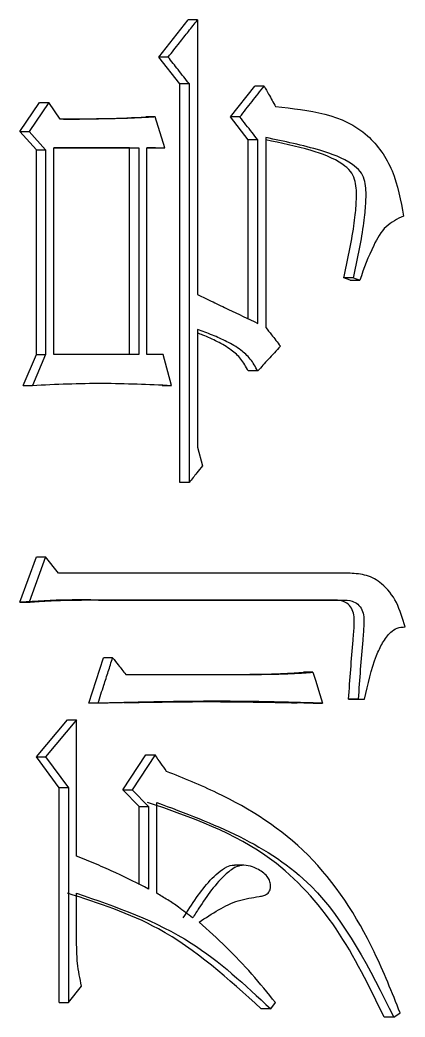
# Model space of a CAD drawing. Header units: millimetres. Extents: x 2028 to 4172, y 863 to 2379.
# Drawn here: x 2924.06 to 2926.07, y 1083.99 to 1089.22 of the extents above; entities that cross this region are included whole.
import ezdxf

# ---------------------------------------------------------------- set-up
doc = ezdxf.new("R2010")
doc.units = ezdxf.units.MM

msp = doc.modelspace()

# ---------------------------------------------------------------- linework, layer by layer
at = {"color": 7, "linetype": 'Continuous', "lineweight": 25}
for p, q in [((2924.7827, 1089.0239), (2924.9361, 1089.2186)), ((2924.9852, 1089.2186), (2924.9361, 1089.2186)), ((2924.9852, 1089.2186), (2924.9853, 1087.7799)), ((2924.8317, 1089.0239), (2924.7827, 1089.0239)), ((2924.8935, 1088.8832), (2924.7827, 1089.0239)), ((2924.9426, 1088.8832), (2924.8935, 1088.8832)), ((2924.8935, 1086.7955), (2924.8935, 1088.8832)), ((2924.9426, 1086.7955), (2924.9426, 1088.8832)), ((2925.1573, 1088.7102), (2925.2847, 1088.8724)), ((2925.3343, 1088.8724), (2925.2847, 1088.8724)), ((2924.0558, 1088.6344), (2924.1587, 1088.7859)), ((2924.2068, 1088.7859), (2924.1038, 1088.6344)), ((2924.1587, 1088.7859), (2924.2068, 1088.7859)), ((2924.2669, 1088.6993), (2924.2068, 1088.7859)), ((2924.7633, 1088.7102), (2924.7145, 1088.7102)), ((2924.8146, 1088.5479), (2924.7633, 1088.7102)), ((2925.2067, 1088.7102), (2925.1573, 1088.7102)), ((2925.2508, 1088.5912), (2925.1573, 1088.7102)), ((2924.0558, 1088.6344), (2924.1038, 1088.6344)), ((2924.1415, 1088.5371), (2924.0558, 1088.6344)), ((2924.1038, 1088.6344), (2924.1896, 1088.5371)), ((2925.3003, 1088.5912), (2925.2508, 1088.5912)), ((2925.2508, 1087.6523), (2925.2508, 1088.5912)), ((2925.3003, 1087.6284), (2925.3003, 1088.5912)), ((2925.3428, 1088.602), (2925.3428, 1087.6068)), ((2924.1415, 1088.5371), (2924.1896, 1088.5371)), ((2924.1415, 1087.4662), (2924.1415, 1088.5371)), ((2924.1896, 1088.5371), (2924.1896, 1087.4662)), ((2924.2325, 1087.4662), (2924.2325, 1088.5479)), ((2924.2325, 1088.5479), (2924.6779, 1088.5479)), ((2924.6291, 1088.5479), (2924.2325, 1088.5479)), ((2924.6291, 1088.5479), (2924.6779, 1088.5479)), ((2924.6291, 1087.4662), (2924.6291, 1088.5479)), ((2924.6779, 1088.5479), (2924.6779, 1087.4662)), ((2924.7206, 1087.4662), (2924.7206, 1088.5479)), ((2924.7206, 1088.5479), (2924.8146, 1088.5479)), ((2924.7657, 1088.5479), (2924.7206, 1088.5479)), ((2924.7657, 1088.5479), (2924.8146, 1088.5479)), ((2925.801, 1087.8664), (2925.7508, 1087.8664)), ((2925.7846, 1087.8556), (2925.7508, 1087.8664)), ((2925.7846, 1087.8556), (2925.8348, 1087.8556)), ((2925.801, 1087.8664), (2925.8348, 1087.8556)), ((2924.9853, 1087.596), (2924.9853, 1086.9794)), ((2924.0729, 1087.3039), (2924.1415, 1087.4662)), ((2924.1896, 1087.4662), (2924.121, 1087.3039)), ((2924.1415, 1087.4662), (2924.1896, 1087.4662)), ((2924.6779, 1087.4662), (2924.2325, 1087.4662)), ((2924.8061, 1087.4662), (2924.7206, 1087.4662)), ((2924.8487, 1087.3039), (2924.8061, 1087.4662)), ((2925.3003, 1087.3796), (2925.2507, 1087.3796)), ((2924.0729, 1087.3039), (2924.121, 1087.3039)), ((2924.7998, 1087.3039), (2924.8487, 1087.3039)), ((2924.9853, 1086.9794), (2925.0108, 1086.882)), ((2924.9426, 1086.7955), (2924.8935, 1086.7955)), ((2924.0558, 1086.1681), (2924.1415, 1086.4061)), ((2924.1896, 1086.4061), (2924.1038, 1086.1681)), ((2924.1415, 1086.4061), (2924.1896, 1086.4061)), ((2924.2583, 1086.3195), (2924.1896, 1086.4061)), ((2925.784, 1086.3195), (2924.2583, 1086.3195)), ((2924.4668, 1086.1789), (2924.5154, 1086.1789)), ((2925.6916, 1086.1789), (2924.4668, 1086.1789)), ((2924.5154, 1086.1789), (2925.7417, 1086.1789)), ((2925.6916, 1086.1789), (2925.7417, 1086.1789)), ((2924.0558, 1086.1681), (2924.1038, 1086.1681)), ((2924.4155, 1085.638), (2924.4925, 1085.876)), ((2924.541, 1085.876), (2924.4925, 1085.876)), ((2924.6095, 1085.7895), (2925.3088, 1085.7895)), ((2925.3088, 1085.7895), (2925.2593, 1085.7895)), ((2925.5891, 1085.8003), (2925.5392, 1085.8003)), ((2925.8264, 1085.6597), (2925.7762, 1085.6597)), ((2925.8099, 1085.6597), (2925.8602, 1085.6597)), ((2925.8264, 1085.6597), (2925.8602, 1085.6597)), ((2924.464, 1085.638), (2924.4155, 1085.638)), ((2925.59, 1085.6381), (2925.64, 1085.6381)), ((2924.1415, 1085.3568), (2924.3043, 1085.5515)), ((2924.3526, 1085.5515), (2924.1897, 1085.3568)), ((2924.3043, 1085.5515), (2924.3526, 1085.5515)), ((2924.3526, 1084.8376), (2924.3526, 1085.5515)), ((2924.1415, 1085.3568), (2924.1897, 1085.3568)), ((2924.2615, 1085.1945), (2924.1415, 1085.3568)), ((2924.1897, 1085.3568), (2924.3098, 1085.1945)), ((2924.595, 1085.1837), (2924.7145, 1085.3676)), ((2924.7634, 1085.3676), (2924.6437, 1085.1837)), ((2924.7145, 1085.3676), (2924.7634, 1085.3676)), ((2924.3098, 1085.1945), (2924.2615, 1085.1945)), ((2924.2615, 1084.0695), (2924.2615, 1085.1945)), ((2924.3098, 1085.1945), (2924.3098, 1084.0695)), ((2924.595, 1085.1837), (2924.6437, 1085.1837)), ((2924.6804, 1085.0972), (2924.595, 1085.1837)), ((2924.6437, 1085.1837), (2924.7292, 1085.0972)), ((2924.6804, 1084.6886), (2924.6804, 1085.0972)), ((2924.7292, 1085.0972), (2924.7292, 1084.6645)), ((2924.7719, 1084.6429), (2924.7719, 1085.1188)), ((2925.2275, 1084.7889), (2925.1785, 1084.7889)), ((2925.2283, 1084.7889), (2925.2276, 1084.7889)), ((2924.3526, 1084.3724), (2924.3526, 1084.6428)), ((2924.3098, 1084.0695), (2924.3783, 1084.1561)), ((2924.2615, 1084.0695), (2924.3098, 1084.0695)), ((2925.3683, 1084.0371), (2925.3187, 1084.0371)), ((2925.3683, 1084.0371), (2925.3938, 1084.0695)), ((2926.0125, 1083.9938), (2925.962, 1083.9938)), ((2926.0125, 1083.9938), (2926.0462, 1084.0154))]:
    msp.add_line(p, q, dxfattribs=at)
at = {"color": 7, "linetype": 'Continuous', "lineweight": 25, "flags": 128}
for points in [[(2925.5891, 1085.8003), (2925.6039, 1085.7533), (2925.6186, 1085.7063), (2925.64, 1085.6381)], [(2924.6804, 1085.0972), (2924.7048, 1085.0972), (2924.7292, 1085.0972)]]:
    msp.add_lwpolyline(points, dxfattribs=at)
at = {"color": 7, "linetype": 'Continuous', "lineweight": 25}
for points, knots in [([(2924.8317, 1089.0239), (2924.8514, 1089.0488), (2924.8868, 1089.0938), (2924.938, 1089.1587), (2924.9695, 1089.1986), (2924.9852, 1089.2186)], [0, 0, 0, 0, 0.384573, 0.692287, 1, 1, 1, 1]), ([(2924.9426, 1088.8832), (2924.9328, 1088.8957), (2924.9131, 1088.9207), (2924.8761, 1088.9676), (2924.849, 1089.002), (2924.8317, 1089.0239)], [0, 0, 0, 0, 0.2662451, 0.5324905, 1, 1, 1, 1]), ([(2925.2067, 1088.7102), (2925.228, 1088.7372), (2925.2706, 1088.7913), (2925.3131, 1088.8454), (2925.3343, 1088.8724)], [0, 0, 0, 0, 0.499999, 1, 1, 1, 1]), ([(2925.3343, 1088.8724), (2925.3421, 1088.8583), (2925.3559, 1088.8333), (2925.3757, 1088.7972), (2925.3878, 1088.7752), (2925.3938, 1088.7642)], [0, 0, 0, 0, 0.39043, 0.695215, 1, 1, 1, 1]), ([(2925.3938, 1088.7642), (2925.5697, 1088.7461), (2925.8175, 1088.7206), (2926.0215, 1088.4314), (2926.0491, 1088.2723), (2926.0632, 1088.1909)], [0, 0, 0, 0, 0.544628, 0.767125, 1, 1, 1, 1]), ([(2924.7633, 1088.7102), (2924.7593, 1088.7099), (2924.7511, 1088.7095), (2924.7388, 1088.7088), (2924.7266, 1088.7082), (2924.7143, 1088.7075), (2924.7021, 1088.7069), (2924.6898, 1088.7063), (2924.6796, 1088.7058), (2924.6694, 1088.7053), (2924.6592, 1088.7048), (2924.6469, 1088.7042), (2924.6305, 1088.7035), (2924.6142, 1088.7029), (2924.5978, 1088.7024), (2924.5855, 1088.702), (2924.5692, 1088.7015), (2924.5528, 1088.7011), (2924.5364, 1088.7007), (2924.5241, 1088.7005), (2924.5078, 1088.7002), (2924.4914, 1088.6999), (2924.475, 1088.6997), (2924.4586, 1088.6996), (2924.4422, 1088.6994), (2924.4258, 1088.6993), (2924.4135, 1088.6993), (2924.4012, 1088.6992), (2924.3889, 1088.6992), (2924.3787, 1088.6992), (2924.3705, 1088.6992), (2924.3623, 1088.6992), (2924.3541, 1088.6992), (2924.3458, 1088.6992), (2924.3397, 1088.6992), (2924.3335, 1088.6992), (2924.3253, 1088.6992), (2924.3171, 1088.6992), (2924.3089, 1088.6992), (2924.3007, 1088.6993), (2924.2925, 1088.6993), (2924.2843, 1088.6993), (2924.2764, 1088.6993), (2924.2706, 1088.6993), (2924.2669, 1088.6993)], [0, 0, 0, 0, 0.024742, 0.049483, 0.074225, 0.098967, 0.123709, 0.14845, 0.173192, 0.185563, 0.210305, 0.235047, 0.259788, 0.309272, 0.334014, 0.358756, 0.383497, 0.432981, 0.457723, 0.482464, 0.507206, 0.55669, 0.581431, 0.606173, 0.655657, 0.680399, 0.70514, 0.729882, 0.754624, 0.779366, 0.791736, 0.804107, 0.828849, 0.84122, 0.853591, 0.865962, 0.878333, 0.903074, 0.915445, 0.927816, 0.952558, 0.964929, 0.9773, 1, 1, 1, 1]), ([(2924.2832, 1088.6993), (2924.2945, 1088.6993), (2924.3722, 1088.6992), (2924.5161, 1088.7008), (2924.6483, 1088.707), (2924.7145, 1088.7102)], [0, 0, 0, 0, 0.078385, 0.539066, 1, 1, 1, 1]), ([(2925.3003, 1088.5912), (2925.2905, 1088.6037), (2925.27, 1088.6297), (2925.2388, 1088.6694), (2925.2174, 1088.6966), (2925.2067, 1088.7102)], [0, 0, 0, 0, 0.314653, 0.657326, 1, 1, 1, 1]), ([(2925.801, 1087.8664), (2925.8209, 1087.957), (2925.8451, 1088.0664), (2925.863, 1088.209), (2925.8693, 1088.29), (2925.8661, 1088.3703), (2925.8371, 1088.4302), (2925.7615, 1088.4903), (2925.594, 1088.5506), (2925.4392, 1088.5823), (2925.3428, 1088.602)], [0, 0, 0, 0, 0.23813, 0.287988, 0.366961, 0.446683, 0.487555, 0.537237, 0.712015, 1, 1, 1, 1]), ([(2925.7508, 1087.8664), (2925.7707, 1087.957), (2925.7948, 1088.0665), (2925.8127, 1088.209), (2925.819, 1088.29), (2925.8158, 1088.3703), (2925.7868, 1088.4303), (2925.7112, 1088.4903), (2925.5602, 1088.5452), (2925.4223, 1088.5738), (2925.3428, 1088.5903)], [0, 0, 0, 0, 0.250743, 0.303279, 0.38642, 0.470348, 0.513402, 0.565729, 0.749743, 1, 1, 1, 1]), ([(2926.0632, 1088.1909), (2926.0311, 1088.1753), (2925.9654, 1088.1433), (2925.8924, 1088.0158), (2925.8568, 1087.9167), (2925.8348, 1087.8556)], [0, 0, 0, 0, 0.267599, 0.548584, 1, 1, 1, 1]), ([(2924.9853, 1087.7799), (2925.0123, 1087.7669), (2925.0664, 1087.7409), (2925.1714, 1087.6904), (2925.2494, 1087.6529), (2925.3003, 1087.6284)], [0, 0, 0, 0, 0.257226, 0.514452, 1, 1, 1, 1]), ([(2925.3003, 1087.3796), (2925.2884, 1087.4013), (2925.265, 1087.4441), (2925.2077, 1087.4946), (2925.1395, 1087.5339), (2925.0633, 1087.5685), (2925.0112, 1087.5868), (2924.9853, 1087.596)], [0, 0, 0, 0, 0.176065, 0.348002, 0.566634, 0.783694, 1, 1, 1, 1]), ([(2925.3428, 1087.6068), (2925.3526, 1087.5943), (2925.3703, 1087.5719), (2925.3958, 1087.5394), (2925.4115, 1087.5194), (2925.4193, 1087.5094)], [0, 0, 0, 0, 0.384577, 0.692287, 1, 1, 1, 1]), ([(2925.2507, 1087.3796), (2925.2389, 1087.4013), (2925.2155, 1087.4441), (2925.1583, 1087.4946), (2925.0901, 1087.5337), (2925.0302, 1087.5616), (2924.9947, 1087.5744), (2924.9853, 1087.5778)], [0, 0, 0, 0, 0.204151, 0.403447, 0.656808, 0.908321, 1, 1, 1, 1]), ([(2925.4193, 1087.5094), (2925.4087, 1087.4979), (2925.3875, 1087.4747), (2925.3478, 1087.4314), (2925.3188, 1087.3997), (2925.3003, 1087.3796)], [0, 0, 0, 0, 0.267463, 0.534927, 1, 1, 1, 1]), ([(2924.121, 1087.3039), (2924.1822, 1087.3069), (2924.3048, 1087.313), (2924.5477, 1087.3171), (2924.7287, 1087.3092), (2924.8487, 1087.3039)], [0, 0, 0, 0, 0.2520851, 0.5041975, 1, 1, 1, 1]), ([(2925.0108, 1086.882), (2925.0011, 1086.8697), (2924.9849, 1086.8491), (2924.9621, 1086.8202), (2924.9491, 1086.8037), (2924.9426, 1086.7955)], [0, 0, 0, 0, 0.42836, 0.71418, 1, 1, 1, 1]), ([(2926.0716, 1086.0383), (2926.0589, 1086.0822), (2926.034, 1086.1684), (2925.9606, 1086.2646), (2925.8713, 1086.3134), (2925.813, 1086.3175), (2925.784, 1086.3195)], [0, 0, 0, 0, 0.2921, 0.574018, 0.788471, 1, 1, 1, 1]), ([(2924.4668, 1086.1789), (2924.4143, 1086.1794), (2924.2774, 1086.1807), (2924.1403, 1086.1729), (2924.0558, 1086.1681)], [0, 0, 0, 0, 0.3832008, 1, 1, 1, 1]), ([(2924.1038, 1086.1681), (2924.1102, 1086.1686), (2924.123, 1086.1695), (2924.139, 1086.1707), (2924.1519, 1086.1716), (2924.1647, 1086.1725), (2924.1775, 1086.1733), (2924.1903, 1086.174), (2924.2031, 1086.1747), (2924.216, 1086.1753), (2924.2288, 1086.1759), (2924.2384, 1086.1763), (2924.2512, 1086.1768), (2924.2641, 1086.1772), (2924.2801, 1086.1777), (2924.2929, 1086.178), (2924.3057, 1086.1783), (2924.3186, 1086.1785), (2924.3314, 1086.1787), (2924.3442, 1086.1789), (2924.3538, 1086.179), (2924.3635, 1086.1791), (2924.3731, 1086.1791), (2924.3827, 1086.1792), (2924.3907, 1086.1792), (2924.3971, 1086.1792), (2924.4035, 1086.1793), (2924.4099, 1086.1793), (2924.4163, 1086.1793), (2924.4227, 1086.1793), (2924.4291, 1086.1793), (2924.4355, 1086.1793), (2924.442, 1086.1792), (2924.4484, 1086.1792), (2924.4548, 1086.1792), (2924.4612, 1086.1792), (2924.4676, 1086.1792), (2924.474, 1086.1791), (2924.4804, 1086.1791), (2924.4868, 1086.1791), (2924.4932, 1086.179), (2924.4993, 1086.179), (2924.5067, 1086.179), (2924.5125, 1086.1789), (2924.5154, 1086.1789)], [0, 0, 0, 0, 0.046719, 0.093437, 0.116797, 0.140156, 0.186875, 0.210234, 0.233594, 0.280313, 0.303672, 0.327031, 0.350391, 0.397109, 0.420469, 0.467188, 0.490547, 0.513906, 0.560625, 0.583984, 0.607344, 0.630703, 0.654062, 0.677422, 0.700781, 0.712461, 0.72414, 0.7475, 0.759179, 0.770859, 0.794218, 0.805898, 0.817578, 0.840937, 0.852617, 0.864296, 0.887656, 0.899335, 0.911015, 0.934374, 0.946054, 0.957734, 0.978867, 1, 1, 1, 1]), ([(2925.7762, 1085.6597), (2925.7835, 1085.7635), (2925.7927, 1085.8946), (2925.807, 1086.0485), (2925.8058, 1086.1188), (2925.7752, 1086.1589), (2925.7383, 1086.1778), (2925.7095, 1086.1786), (2925.6916, 1086.1791)], [0, 0, 0, 0, 0.511728, 0.645948, 0.774639, 0.837433, 0.898476, 1, 1, 1, 1]), ([(2925.7417, 1086.1791), (2925.7597, 1086.1786), (2925.7885, 1086.1778), (2925.8255, 1086.1589), (2925.856, 1086.1188), (2925.8573, 1086.0485), (2925.8429, 1085.8946), (2925.8337, 1085.7635), (2925.8264, 1085.6597)], [0, 0, 0, 0, 0.10163, 0.162723, 0.225538, 0.354202, 0.488391, 1, 1, 1, 1]), ([(2925.8602, 1085.6597), (2925.8771, 1085.7379), (2925.8992, 1085.8403), (2925.9523, 1085.9556), (2925.9883, 1086.0057), (2926.0305, 1086.0358), (2926.0574, 1086.0374), (2926.0716, 1086.0383)], [0, 0, 0, 0, 0.498299, 0.652925, 0.808708, 0.899126, 1, 1, 1, 1]), ([(2924.464, 1085.638), (2924.4742, 1085.6696), (2924.4922, 1085.7251), (2924.5179, 1085.8044), (2924.5333, 1085.8521), (2924.541, 1085.876)], [0, 0, 0, 0, 0.397994, 0.698997, 1, 1, 1, 1]), ([(2924.541, 1085.876), (2924.5508, 1085.8637), (2924.5671, 1085.8431), (2924.5899, 1085.8142), (2924.603, 1085.7977), (2924.6095, 1085.7895)], [0, 0, 0, 0, 0.428367, 0.714183, 1, 1, 1, 1]), ([(2925.2593, 1085.7895), (2925.289, 1085.7897), (2925.3507, 1085.7903), (2925.444, 1085.7941), (2925.5074, 1085.7982), (2925.5392, 1085.8003)], [0, 0, 0, 0, 0.318745, 0.659298, 1, 1, 1, 1]), ([(2925.3088, 1085.7895), (2925.3386, 1085.7897), (2925.4003, 1085.7903), (2925.4937, 1085.7941), (2925.5573, 1085.7982), (2925.5891, 1085.8003)], [0, 0, 0, 0, 0.318332, 0.659091, 1, 1, 1, 1]), ([(2925.7762, 1085.6597), (2925.7825, 1085.6597), (2925.7937, 1085.6597), (2925.805, 1085.6597), (2925.8099, 1085.6597)], [0, 0, 0, 0, 0.56, 1, 1, 1, 1]), ([(2925.64, 1085.6381), (2925.6362, 1085.6382), (2925.6304, 1085.6383), (2925.6227, 1085.6386), (2925.617, 1085.6387), (2925.6112, 1085.6389), (2925.6055, 1085.6391), (2925.5997, 1085.6392), (2925.5939, 1085.6394), (2925.5882, 1085.6396), (2925.5824, 1085.6397), (2925.5767, 1085.6399), (2925.569, 1085.6401), (2925.5594, 1085.6404), (2925.5479, 1085.6407), (2925.5363, 1085.641), (2925.5248, 1085.6413), (2925.5133, 1085.6417), (2925.5018, 1085.642), (2925.4903, 1085.6423), (2925.4749, 1085.6427), (2925.4557, 1085.6432), (2925.4326, 1085.6438), (2925.4095, 1085.6443), (2925.3865, 1085.6448), (2925.3557, 1085.6455), (2925.3249, 1085.6461), (2925.2864, 1085.6468), (2925.2479, 1085.6474), (2925.2017, 1085.6479), (2925.1555, 1085.6482), (2925.1092, 1085.6484), (2925.0706, 1085.6484), (2925.0398, 1085.6483), (2925.0166, 1085.6482), (2924.9935, 1085.648), (2924.9703, 1085.6478), (2924.9471, 1085.6476), (2924.924, 1085.6474), (2924.9008, 1085.6471), (2924.8776, 1085.6468), (2924.8545, 1085.6464), (2924.8235, 1085.646), (2924.7926, 1085.6454), (2924.7617, 1085.6448), (2924.7385, 1085.6444), (2924.7153, 1085.6439), (2924.6959, 1085.6435), (2924.6805, 1085.6432), (2924.6689, 1085.6429), (2924.6573, 1085.6427), (2924.6456, 1085.6424), (2924.634, 1085.6421), (2924.6224, 1085.6419), (2924.6069, 1085.6415), (2924.5915, 1085.6411), (2924.576, 1085.6408), (2924.5643, 1085.6405), (2924.5527, 1085.6402), (2924.5411, 1085.6399), (2924.5295, 1085.6397), (2924.5179, 1085.6394), (2924.5062, 1085.6391), (2924.4946, 1085.6388), (2924.4805, 1085.6385), (2924.4703, 1085.6382), (2924.464, 1085.638)], [0, 0, 0, 0, 0.009839, 0.014759, 0.019678, 0.024598, 0.029518, 0.034437, 0.039357, 0.044276, 0.049196, 0.054116, 0.059035, 0.068874, 0.078714, 0.088553, 0.098392, 0.108231, 0.11807, 0.12791, 0.137749, 0.157427, 0.177105, 0.196784, 0.216462, 0.236141, 0.275497, 0.295176, 0.334533, 0.373889, 0.413246, 0.452603, 0.49196, 0.511638, 0.531317, 0.550995, 0.570673, 0.590352, 0.61003, 0.629709, 0.649387, 0.669065, 0.688744, 0.728101, 0.747779, 0.767457, 0.787136, 0.806814, 0.816653, 0.826493, 0.836332, 0.846171, 0.85601, 0.865849, 0.875689, 0.895367, 0.905206, 0.915045, 0.924884, 0.934724, 0.944563, 0.954402, 0.964241, 0.97408, 0.98392, 1, 1, 1, 1]), ([(2924.5991, 1085.6412), (2924.5991, 1085.6412), (2924.599, 1085.6412), (2924.5996, 1085.6412), (2924.6176, 1085.6415), (2924.7858, 1085.6447), (2925.0834, 1085.6488), (2925.3537, 1085.6434), (2925.5066, 1085.6404)], [0, 0, 0, 0, 0.000388, 0.002567, 0.005095, 0.093733, 0.487155, 1, 1, 1, 1]), ([(2925.59, 1085.6381), (2925.5823, 1085.6383), (2925.567, 1085.6387), (2925.5439, 1085.6394), (2925.5238, 1085.64), (2925.5114, 1085.6403), (2925.5066, 1085.6404)], [0, 0, 0, 0, 0.276232, 0.552465, 0.828697, 1, 1, 1, 1]), ([(2924.8232, 1085.2811), (2924.8132, 1085.2955), (2924.7933, 1085.3243), (2924.7733, 1085.3532), (2924.7634, 1085.3676)], [0, 0, 0, 0, 0.4999997, 1, 1, 1, 1]), ([(2926.0462, 1084.0154), (2926.0033, 1084.1231), (2925.8824, 1084.426), (2925.5921, 1084.875), (2925.1754, 1085.1389), (2924.9121, 1085.2451), (2924.8231, 1085.281)], [0, 0, 0, 0, 0.181249, 0.510223, 0.834429, 1, 1, 1, 1]), ([(2925.962, 1083.9938), (2925.8851, 1084.1529), (2925.7336, 1084.4665), (2925.3289, 1084.911), (2924.9511, 1085.0406), (2924.723, 1085.1188)], [0, 0, 0, 0, 0.289723, 0.571285, 1, 1, 1, 1]), ([(2924.7719, 1085.1188), (2925.0671, 1085.0079), (2925.606, 1084.8055), (2925.8859, 1084.2466), (2926.0125, 1083.9938)], [0, 0, 0, 0, 0.5478251, 1, 1, 1, 1]), ([(2924.7292, 1084.6645), (2924.6724, 1084.6935), (2924.5823, 1084.7395), (2924.4558, 1084.7947), (2924.387, 1084.8233), (2924.3526, 1084.8376)], [0, 0, 0, 0, 0.459907, 0.729904, 1, 1, 1, 1]), ([(2924.9106, 1084.513), (2924.9334, 1084.5492), (2924.9769, 1084.6183), (2925.0501, 1084.7128), (2925.1151, 1084.7737), (2925.1642, 1084.791), (2925.1772, 1084.7885), (2925.1785, 1084.7883)], [0, 0, 0, 0, 0.31528, 0.602541, 0.89261, 0.989797, 1, 1, 1, 1]), ([(2924.9938, 1084.4914), (2925.0274, 1084.5137), (2925.0931, 1084.5571), (2925.1977, 1084.609), (2925.2798, 1084.6204), (2925.3309, 1084.6296), (2925.3487, 1084.6372), (2925.3599, 1084.6482), (2925.3661, 1084.6618), (2925.3685, 1084.6807), (2925.3653, 1084.7033), (2925.3536, 1084.7283), (2925.3235, 1084.7576), (2925.2802, 1084.7806), (2925.2312, 1084.7918), (2925.1814, 1084.7825), (2925.0939, 1084.7124), (2925.023, 1084.6134), (2924.9707, 1084.5305), (2924.9597, 1084.513)], [0, 0, 0, 0, 0.119378, 0.233044, 0.347088, 0.372157, 0.392491, 0.404557, 0.416667, 0.432851, 0.454707, 0.476798, 0.507453, 0.574091, 0.621959, 0.658929, 0.726106, 0.942431, 1, 1, 1, 1]), ([(2925.3187, 1084.0371), (2925.1466, 1084.1932), (2924.842, 1084.4697), (2924.4674, 1084.5903), (2924.3043, 1084.6428)], [0, 0, 0, 0, 0.564725, 1, 1, 1, 1]), ([(2924.3526, 1084.6428), (2924.5599, 1084.5712), (2924.9336, 1084.4421), (2925.2344, 1084.1619), (2925.3683, 1084.0371)], [0, 0, 0, 0, 0.554519, 1, 1, 1, 1]), ([(2924.9597, 1084.513), (2924.935, 1084.5325), (2924.8925, 1084.5659), (2924.8293, 1084.6083), (2924.791, 1084.6313), (2924.7719, 1084.6429)], [0, 0, 0, 0, 0.409889, 0.704653, 1, 1, 1, 1]), ([(2925.3938, 1084.0695), (2925.353, 1084.1199), (2925.2708, 1084.2211), (2925.1371, 1084.3621), (2925.0416, 1084.4482), (2924.9938, 1084.4914)], [0, 0, 0, 0, 0.33078, 0.664698, 1, 1, 1, 1]), ([(2924.3783, 1084.1561), (2924.3698, 1084.1958), (2924.3546, 1084.267), (2924.3532, 1084.3401), (2924.3526, 1084.3724)], [0, 0, 0, 0, 0.558835, 1, 1, 1, 1])]:
    msp.add_open_spline(points, degree=3, knots=knots, dxfattribs=at)

doc.saveas('drawing.dxf')
